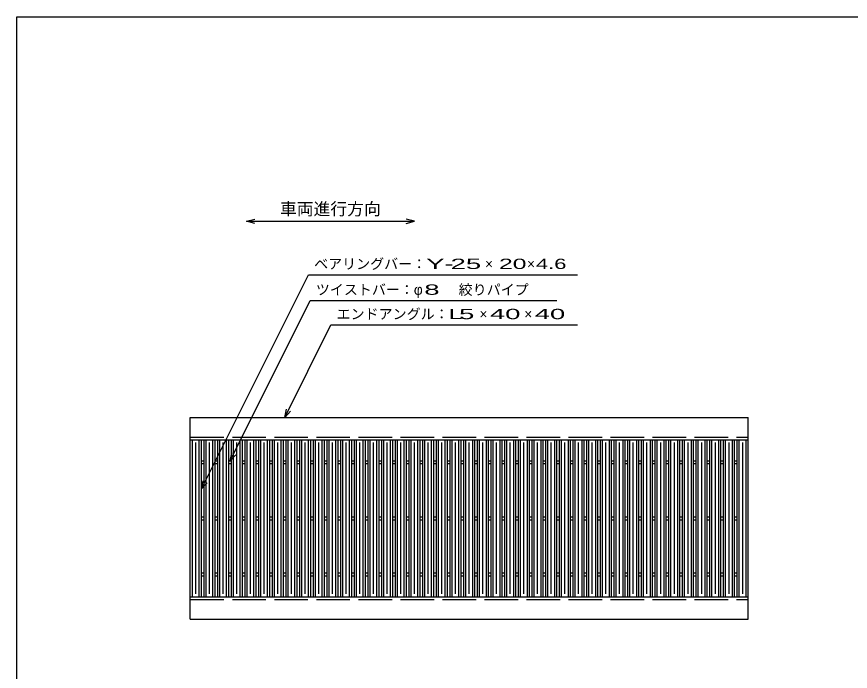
# Model space of a CAD drawing. Units: millimetres, scale not verified. Extents: x -1820 to 1731, y -1282 to 1054.
# Drawn here: x -1729 to -241, y -114 to 1054 of the extents above; entities that cross this region are included whole.
import ezdxf
from ezdxf.enums import TextEntityAlignment as Align

# ---------------------------------------------------------------- set-up
doc = ezdxf.new("R2010")
doc.units = ezdxf.units.MM
doc.header["$LTSCALE"] = 10
doc.linetypes.add('DASHED', pattern=[7.5, 6, -1.5])
for name, color, linetype, lineweight in [('0_2', 150, 'Continuous', 25), ('16', 3, 'Continuous', 25), ('22', 2, 'Continuous', 25)]:
    doc.layers.add(name, color=color, linetype=linetype, lineweight=lineweight)
doc.styles.add('ベクトル', font='')
doc.styles.get('ベクトル').set_extended_font_data('ベクトル')

msp = doc.modelspace()

# ---------------------------------------------------------------- linework, layer by layer
at = {"layer": '0_2'}
for p, q in [((-1729, -1146.5), (-1729, 1053.5)), ((-1729, 1053.5), (1731, 1053.5))]:
    msp.add_line(p, q, dxfattribs=at)
at = {"layer": '16'}
for p, q in [((-1419, 338.5), (-423, 338.5)), ((-1419, 298.5), (-1419, 338.5)), ((-423, 298.5), (-423, 338.5)), ((-1419, 298.5), (-423, 298.5)), ((-1419, 18.5), (-1419, 298.5)), ((-1419, 298.5), (-1399, 298.5)), ((-1415, 18.5), (-1415, 298.5)), ((-1403, 18.5), (-1403, 298.5)), ((-1399, 18.5), (-1399, 298.5)), ((-1394.6, 18.5), (-1394.6, 298.5)), ((-1394.6, 298.5), (-1374.6, 298.5)), ((-1390.6, 18.5), (-1390.6, 298.5)), ((-1378.6, 18.5), (-1378.6, 298.5)), ((-1374.6, 18.5), (-1374.6, 298.5)), ((-1370.2, 18.5), (-1370.2, 298.5)), ((-1370.2, 298.5), (-1350.2, 298.5)), ((-1366.2, 18.5), (-1366.2, 298.5)), ((-1354.2, 18.5), (-1354.2, 298.5)), ((-1350.2, 18.5), (-1350.2, 298.5)), ((-1345.8, 18.5), (-1345.8, 298.5)), ((-1345.8, 298.5), (-1325.8, 298.5)), ((-1341.8, 18.5), (-1341.8, 298.5)), ((-1329.8, 18.5), (-1329.8, 298.5)), ((-1325.8, 18.5), (-1325.8, 298.5)), ((-1321.4, 18.5), (-1321.4, 298.5)), ((-1321.4, 298.5), (-1301.4, 298.5)), ((-1317.4, 18.5), (-1317.4, 298.5)), ((-1305.4, 18.5), (-1305.4, 298.5)), ((-1301.4, 18.5), (-1301.4, 298.5)), ((-1297, 18.5), (-1297, 298.5)), ((-1297, 298.5), (-1277, 298.5)), ((-1293, 18.5), (-1293, 298.5)), ((-1281, 18.5), (-1281, 298.5)), ((-1277, 18.5), (-1277, 298.5)), ((-1272.6, 18.5), (-1272.6, 298.5)), ((-1272.6, 298.5), (-1252.6, 298.5)), ((-1268.6, 18.5), (-1268.6, 298.5)), ((-1256.6, 18.5), (-1256.6, 298.5)), ((-1252.6, 18.5), (-1252.6, 298.5)), ((-1248.2, 18.5), (-1248.2, 298.5)), ((-1248.2, 298.5), (-1228.2, 298.5)), ((-1244.2, 18.5), (-1244.2, 298.5)), ((-1232.2, 18.5), (-1232.2, 298.5)), ((-1228.2, 18.5), (-1228.2, 298.5)), ((-1223.8, 18.5), (-1223.8, 298.5)), ((-1223.8, 298.5), (-1203.8, 298.5)), ((-1219.8, 18.5), (-1219.8, 298.5)), ((-1207.8, 18.5), (-1207.8, 298.5)), ((-1203.8, 18.5), (-1203.8, 298.5)), ((-1199.4, 18.5), (-1199.4, 298.5)), ((-1199.4, 298.5), (-1179.4, 298.5)), ((-1195.4, 18.5), (-1195.4, 298.5)), ((-1183.4, 18.5), (-1183.4, 298.5)), ((-1179.4, 18.5), (-1179.4, 298.5)), ((-1175, 18.5), (-1175, 298.5)), ((-1175, 298.5), (-1155, 298.5)), ((-1171, 18.5), (-1171, 298.5)), ((-1159, 18.5), (-1159, 298.5)), ((-1155, 18.5), (-1155, 298.5)), ((-1150.6, 18.5), (-1150.6, 298.5)), ((-1150.6, 298.5), (-1130.6, 298.5)), ((-1146.6, 18.5), (-1146.6, 298.5)), ((-1134.6, 18.5), (-1134.6, 298.5)), ((-1130.6, 18.5), (-1130.6, 298.5)), ((-1126.2, 18.5), (-1126.2, 298.5)), ((-1126.2, 298.5), (-1106.2, 298.5)), ((-1122.2, 18.5), (-1122.2, 298.5)), ((-1110.2, 18.5), (-1110.2, 298.5)), ((-1106.2, 18.5), (-1106.2, 298.5)), ((-1101.8, 18.5), (-1101.8, 298.5)), ((-1101.8, 298.5), (-1081.8, 298.5)), ((-1097.8, 18.5), (-1097.8, 298.5)), ((-1085.8, 18.5), (-1085.8, 298.5)), ((-1081.8, 18.5), (-1081.8, 298.5)), ((-1077.4, 18.5), (-1077.4, 298.5)), ((-1077.4, 298.5), (-1057.4, 298.5)), ((-1073.4, 18.5), (-1073.4, 298.5)), ((-1061.4, 18.5), (-1061.4, 298.5)), ((-1057.4, 18.5), (-1057.4, 298.5)), ((-1053, 18.5), (-1053, 298.5)), ((-1053, 298.5), (-1033, 298.5)), ((-1049, 18.5), (-1049, 298.5)), ((-1037, 18.5), (-1037, 298.5)), ((-1033, 18.5), (-1033, 298.5)), ((-1028.6, 18.5), (-1028.6, 298.5)), ((-1028.6, 298.5), (-1008.6, 298.5)), ((-1024.6, 18.5), (-1024.6, 298.5)), ((-1012.6, 18.5), (-1012.6, 298.5)), ((-1008.6, 18.5), (-1008.6, 298.5)), ((-1004.2, 18.5), (-1004.2, 298.5)), ((-1004.2, 298.5), (-984.2, 298.5)), ((-1000.2, 18.5), (-1000.2, 298.5)), ((-988.2, 18.5), (-988.2, 298.5)), ((-984.2, 18.5), (-984.2, 298.5)), ((-979.8, 18.5), (-979.8, 298.5)), ((-979.8, 298.5), (-959.8, 298.5)), ((-975.8, 18.5), (-975.8, 298.5)), ((-963.8, 18.5), (-963.8, 298.5)), ((-959.8, 18.5), (-959.8, 298.5)), ((-955.4, 18.5), (-955.4, 298.5)), ((-955.4, 298.5), (-935.4, 298.5)), ((-951.4, 18.5), (-951.4, 298.5)), ((-939.4, 18.5), (-939.4, 298.5)), ((-935.4, 18.5), (-935.4, 298.5)), ((-931, 18.5), (-931, 298.5)), ((-931, 298.5), (-911, 298.5)), ((-927, 18.5), (-927, 298.5)), ((-915, 18.5), (-915, 298.5)), ((-911, 18.5), (-911, 298.5)), ((-906.6, 18.5), (-906.6, 298.5)), ((-906.6, 298.5), (-886.6, 298.5)), ((-902.6, 18.5), (-902.6, 298.5)), ((-890.6, 18.5), (-890.6, 298.5)), ((-886.6, 18.5), (-886.6, 298.5)), ((-882.2, 18.5), (-882.2, 298.5)), ((-882.2, 298.5), (-862.2, 298.5)), ((-878.2, 18.5), (-878.2, 298.5)), ((-866.2, 18.5), (-866.2, 298.5)), ((-862.2, 18.5), (-862.2, 298.5)), ((-857.8, 18.5), (-857.8, 298.5)), ((-857.8, 298.5), (-837.8, 298.5)), ((-853.8, 18.5), (-853.8, 298.5)), ((-841.8, 18.5), (-841.8, 298.5)), ((-837.8, 18.5), (-837.8, 298.5)), ((-833.4, 18.5), (-833.4, 298.5)), ((-833.4, 298.5), (-813.4, 298.5)), ((-829.4, 18.5), (-829.4, 298.5)), ((-817.4, 18.5), (-817.4, 298.5)), ((-813.4, 18.5), (-813.4, 298.5)), ((-809, 18.5), (-809, 298.5)), ((-809, 298.5), (-789, 298.5)), ((-805, 18.5), (-805, 298.5)), ((-793, 18.5), (-793, 298.5)), ((-789, 18.5), (-789, 298.5)), ((-784.6, 18.5), (-784.6, 298.5)), ((-784.6, 298.5), (-764.6, 298.5)), ((-780.6, 18.5), (-780.6, 298.5)), ((-768.6, 18.5), (-768.6, 298.5)), ((-764.6, 18.5), (-764.6, 298.5)), ((-760.2, 18.5), (-760.2, 298.5)), ((-760.2, 298.5), (-740.2, 298.5)), ((-756.2, 18.5), (-756.2, 298.5)), ((-744.2, 18.5), (-744.2, 298.5)), ((-740.2, 18.5), (-740.2, 298.5)), ((-735.8, 18.5), (-735.8, 298.5)), ((-735.8, 298.5), (-715.8, 298.5)), ((-731.8, 18.5), (-731.8, 298.5)), ((-719.8, 18.5), (-719.8, 298.5)), ((-715.8, 18.5), (-715.8, 298.5)), ((-711.4, 18.5), (-711.4, 298.5)), ((-711.4, 298.5), (-691.4, 298.5)), ((-707.4, 18.5), (-707.4, 298.5)), ((-695.4, 18.5), (-695.4, 298.5)), ((-691.4, 18.5), (-691.4, 298.5)), ((-687, 18.5), (-687, 298.5)), ((-687, 298.5), (-667, 298.5)), ((-683, 18.5), (-683, 298.5)), ((-671, 18.5), (-671, 298.5)), ((-667, 18.5), (-667, 298.5)), ((-662.6, 18.5), (-662.6, 298.5)), ((-662.6, 298.5), (-642.6, 298.5)), ((-658.6, 18.5), (-658.6, 298.5)), ((-646.6, 18.5), (-646.6, 298.5)), ((-642.6, 18.5), (-642.6, 298.5)), ((-638.2, 18.5), (-638.2, 298.5)), ((-638.2, 298.5), (-618.2, 298.5)), ((-634.2, 18.5), (-634.2, 298.5)), ((-622.2, 18.5), (-622.2, 298.5)), ((-618.2, 18.5), (-618.2, 298.5)), ((-613.8, 18.5), (-613.8, 298.5)), ((-613.8, 298.5), (-593.8, 298.5)), ((-609.8, 18.5), (-609.8, 298.5)), ((-597.8, 18.5), (-597.8, 298.5)), ((-593.8, 18.5), (-593.8, 298.5)), ((-589.4, 18.5), (-589.4, 298.5)), ((-589.4, 298.5), (-569.4, 298.5)), ((-585.4, 18.5), (-585.4, 298.5)), ((-573.4, 18.5), (-573.4, 298.5)), ((-569.4, 18.5), (-569.4, 298.5)), ((-565, 18.5), (-565, 298.5)), ((-565, 298.5), (-545, 298.5)), ((-561, 18.5), (-561, 298.5)), ((-549, 18.5), (-549, 298.5)), ((-545, 18.5), (-545, 298.5)), ((-540.6, 18.5), (-540.6, 298.5)), ((-540.6, 298.5), (-520.6, 298.5)), ((-536.6, 18.5), (-536.6, 298.5)), ((-524.6, 18.5), (-524.6, 298.5)), ((-520.6, 18.5), (-520.6, 298.5)), ((-516.2, 18.5), (-516.2, 298.5)), ((-516.2, 298.5), (-496.2, 298.5)), ((-512.2, 18.5), (-512.2, 298.5)), ((-500.2, 18.5), (-500.2, 298.5)), ((-496.2, 18.5), (-496.2, 298.5)), ((-491.8, 18.5), (-491.8, 298.5)), ((-491.8, 298.5), (-471.8, 298.5)), ((-487.8, 18.5), (-487.8, 298.5)), ((-475.8, 18.5), (-475.8, 298.5)), ((-471.8, 18.5), (-471.8, 298.5)), ((-467.4, 18.5), (-467.4, 298.5)), ((-467.4, 298.5), (-447.4, 298.5)), ((-463.4, 18.5), (-463.4, 298.5)), ((-451.4, 18.5), (-451.4, 298.5)), ((-447.4, 18.5), (-447.4, 298.5)), ((-443, 18.5), (-443, 298.5)), ((-443, 298.5), (-423, 298.5)), ((-439, 18.5), (-439, 298.5)), ((-427, 18.5), (-427, 298.5)), ((-423, 18.5), (-423, 298.5)), ((-1409, 23.5), (-1409, 293.5)), ((-1384.6, 23.5), (-1384.6, 293.5)), ((-1360.2, 23.5), (-1360.2, 293.5)), ((-1335.8, 23.5), (-1335.8, 293.5)), ((-1311.4, 23.5), (-1311.4, 293.5)), ((-1287, 23.5), (-1287, 293.5)), ((-1262.6, 23.5), (-1262.6, 293.5)), ((-1238.2, 23.5), (-1238.2, 293.5)), ((-1213.8, 23.5), (-1213.8, 293.5)), ((-1189.4, 23.5), (-1189.4, 293.5)), ((-1165, 23.5), (-1165, 293.5)), ((-1140.6, 23.5), (-1140.6, 293.5)), ((-1116.2, 23.5), (-1116.2, 293.5)), ((-1091.8, 23.5), (-1091.8, 293.5)), ((-1067.4, 23.5), (-1067.4, 293.5)), ((-1043, 23.5), (-1043, 293.5)), ((-1018.6, 23.5), (-1018.6, 293.5)), ((-994.2, 23.5), (-994.2, 293.5)), ((-969.8, 23.5), (-969.8, 293.5)), ((-945.4, 23.5), (-945.4, 293.5)), ((-921, 23.5), (-921, 293.5)), ((-896.6, 23.5), (-896.6, 293.5)), ((-872.2, 23.5), (-872.2, 293.5)), ((-847.8, 23.5), (-847.8, 293.5)), ((-823.4, 23.5), (-823.4, 293.5)), ((-799, 23.5), (-799, 293.5)), ((-774.6, 23.5), (-774.6, 293.5)), ((-750.2, 23.5), (-750.2, 293.5)), ((-725.8, 23.5), (-725.8, 293.5)), ((-701.4, 23.5), (-701.4, 293.5)), ((-677, 23.5), (-677, 293.5)), ((-652.6, 23.5), (-652.6, 293.5)), ((-628.2, 23.5), (-628.2, 293.5)), ((-603.8, 23.5), (-603.8, 293.5)), ((-579.4, 23.5), (-579.4, 293.5)), ((-555, 23.5), (-555, 293.5)), ((-530.6, 23.5), (-530.6, 293.5)), ((-506.2, 23.5), (-506.2, 293.5)), ((-481.8, 23.5), (-481.8, 293.5)), ((-457.4, 23.5), (-457.4, 293.5)), ((-433, 23.5), (-433, 293.5)), ((-1399, 261), (-1394.6, 261)), ((-1399, 256), (-1394.6, 256)), ((-1374.6, 261), (-1370.2, 261)), ((-1374.6, 256), (-1370.2, 256)), ((-1350.2, 261), (-1345.8, 261)), ((-1350.2, 256), (-1345.8, 256)), ((-1325.8, 261), (-1321.4, 261)), ((-1325.8, 256), (-1321.4, 256)), ((-1301.4, 261), (-1297, 261)), ((-1301.4, 256), (-1297, 256)), ((-1277, 261), (-1272.6, 261)), ((-1277, 256), (-1272.6, 256)), ((-1252.6, 261), (-1248.2, 261)), ((-1252.6, 256), (-1248.2, 256)), ((-1228.2, 261), (-1223.8, 261)), ((-1228.2, 256), (-1223.8, 256)), ((-1203.8, 261), (-1199.4, 261)), ((-1203.8, 256), (-1199.4, 256)), ((-1179.4, 261), (-1175, 261)), ((-1179.4, 256), (-1175, 256)), ((-1155, 261), (-1150.6, 261)), ((-1155, 256), (-1150.6, 256)), ((-1130.6, 261), (-1126.2, 261)), ((-1130.6, 256), (-1126.2, 256)), ((-1106.2, 261), (-1101.8, 261)), ((-1106.2, 256), (-1101.8, 256)), ((-1081.8, 261), (-1077.4, 261)), ((-1081.8, 256), (-1077.4, 256)), ((-1057.4, 261), (-1053, 261)), ((-1057.4, 256), (-1053, 256)), ((-1033, 261), (-1028.6, 261)), ((-1033, 256), (-1028.6, 256)), ((-1008.6, 261), (-1004.2, 261)), ((-1008.6, 256), (-1004.2, 256)), ((-984.2, 261), (-979.8, 261)), ((-984.2, 256), (-979.8, 256)), ((-959.8, 261), (-955.4, 261)), ((-959.8, 256), (-955.4, 256)), ((-935.4, 261), (-931, 261)), ((-935.4, 256), (-931, 256)), ((-911, 261), (-906.6, 261)), ((-911, 256), (-906.6, 256)), ((-886.6, 261), (-882.2, 261)), ((-886.6, 256), (-882.2, 256)), ((-862.2, 261), (-857.8, 261)), ((-862.2, 256), (-857.8, 256)), ((-837.8, 261), (-833.4, 261)), ((-837.8, 256), (-833.4, 256)), ((-813.4, 261), (-809, 261)), ((-813.4, 256), (-809, 256)), ((-789, 261), (-784.6, 261)), ((-789, 256), (-784.6, 256)), ((-764.6, 261), (-760.2, 261)), ((-764.6, 256), (-760.2, 256)), ((-740.2, 261), (-735.8, 261)), ((-740.2, 256), (-735.8, 256)), ((-715.8, 261), (-711.4, 261)), ((-715.8, 256), (-711.4, 256)), ((-691.4, 261), (-687, 261)), ((-691.4, 256), (-687, 256)), ((-667, 261), (-662.6, 261)), ((-667, 256), (-662.6, 256)), ((-642.6, 261), (-638.2, 261)), ((-642.6, 256), (-638.2, 256)), ((-618.2, 261), (-613.8, 261)), ((-618.2, 256), (-613.8, 256)), ((-593.8, 261), (-589.4, 261)), ((-593.8, 256), (-589.4, 256)), ((-569.4, 261), (-565, 261)), ((-569.4, 256), (-565, 256)), ((-545, 261), (-540.6, 261)), ((-545, 256), (-540.6, 256)), ((-520.6, 261), (-516.2, 261)), ((-520.6, 256), (-516.2, 256)), ((-496.2, 261), (-491.8, 261)), ((-496.2, 256), (-491.8, 256)), ((-471.8, 261), (-467.4, 261)), ((-471.8, 256), (-467.4, 256)), ((-447.4, 261), (-443, 261)), ((-447.4, 256), (-443, 256)), ((-1399, 161), (-1394.6, 161)), ((-1399, 156), (-1394.6, 156)), ((-1374.6, 161), (-1370.2, 161)), ((-1374.6, 156), (-1370.2, 156)), ((-1350.2, 161), (-1345.8, 161)), ((-1350.2, 156), (-1345.8, 156)), ((-1325.8, 161), (-1321.4, 161)), ((-1325.8, 156), (-1321.4, 156)), ((-1301.4, 161), (-1297, 161)), ((-1301.4, 156), (-1297, 156)), ((-1277, 161), (-1272.6, 161)), ((-1277, 156), (-1272.6, 156)), ((-1252.6, 161), (-1248.2, 161)), ((-1252.6, 156), (-1248.2, 156)), ((-1228.2, 161), (-1223.8, 161)), ((-1228.2, 156), (-1223.8, 156)), ((-1203.8, 161), (-1199.4, 161)), ((-1203.8, 156), (-1199.4, 156)), ((-1179.4, 161), (-1175, 161)), ((-1179.4, 156), (-1175, 156)), ((-1155, 161), (-1150.6, 161)), ((-1155, 156), (-1150.6, 156)), ((-1130.6, 161), (-1126.2, 161)), ((-1130.6, 156), (-1126.2, 156)), ((-1106.2, 161), (-1101.8, 161)), ((-1106.2, 156), (-1101.8, 156)), ((-1081.8, 161), (-1077.4, 161)), ((-1081.8, 156), (-1077.4, 156)), ((-1057.4, 161), (-1053, 161)), ((-1057.4, 156), (-1053, 156)), ((-1033, 161), (-1028.6, 161)), ((-1033, 156), (-1028.6, 156)), ((-1008.6, 161), (-1004.2, 161)), ((-1008.6, 156), (-1004.2, 156)), ((-984.2, 161), (-979.8, 161)), ((-984.2, 156), (-979.8, 156)), ((-959.8, 161), (-955.4, 161)), ((-959.8, 156), (-955.4, 156)), ((-935.4, 161), (-931, 161)), ((-935.4, 156), (-931, 156)), ((-911, 161), (-906.6, 161)), ((-911, 156), (-906.6, 156)), ((-886.6, 161), (-882.2, 161)), ((-886.6, 156), (-882.2, 156)), ((-862.2, 161), (-857.8, 161)), ((-862.2, 156), (-857.8, 156)), ((-837.8, 161), (-833.4, 161)), ((-837.8, 156), (-833.4, 156)), ((-813.4, 161), (-809, 161)), ((-813.4, 156), (-809, 156)), ((-789, 161), (-784.6, 161)), ((-789, 156), (-784.6, 156)), ((-764.6, 161), (-760.2, 161)), ((-764.6, 156), (-760.2, 156)), ((-740.2, 161), (-735.8, 161)), ((-740.2, 156), (-735.8, 156)), ((-715.8, 161), (-711.4, 161)), ((-715.8, 156), (-711.4, 156)), ((-691.4, 161), (-687, 161)), ((-691.4, 156), (-687, 156)), ((-667, 161), (-662.6, 161)), ((-667, 156), (-662.6, 156)), ((-642.6, 161), (-638.2, 161)), ((-642.6, 156), (-638.2, 156)), ((-618.2, 161), (-613.8, 161)), ((-618.2, 156), (-613.8, 156)), ((-593.8, 161), (-589.4, 161)), ((-593.8, 156), (-589.4, 156)), ((-569.4, 161), (-565, 161)), ((-569.4, 156), (-565, 156)), ((-545, 161), (-540.6, 161)), ((-545, 156), (-540.6, 156)), ((-520.6, 161), (-516.2, 161)), ((-520.6, 156), (-516.2, 156)), ((-496.2, 161), (-491.8, 161)), ((-496.2, 156), (-491.8, 156)), ((-471.8, 161), (-467.4, 161)), ((-471.8, 156), (-467.4, 156)), ((-447.4, 161), (-443, 161)), ((-447.4, 156), (-443, 156)), ((-1399, 61), (-1394.6, 61)), ((-1374.6, 61), (-1370.2, 61)), ((-1350.2, 61), (-1345.8, 61)), ((-1325.8, 61), (-1321.4, 61)), ((-1301.4, 61), (-1297, 61)), ((-1277, 61), (-1272.6, 61)), ((-1252.6, 61), (-1248.2, 61)), ((-1228.2, 61), (-1223.8, 61)), ((-1203.8, 61), (-1199.4, 61)), ((-1179.4, 61), (-1175, 61)), ((-1155, 61), (-1150.6, 61)), ((-1130.6, 61), (-1126.2, 61)), ((-1106.2, 61), (-1101.8, 61)), ((-1081.8, 61), (-1077.4, 61)), ((-1057.4, 61), (-1053, 61)), ((-1033, 61), (-1028.6, 61)), ((-1008.6, 61), (-1004.2, 61)), ((-984.2, 61), (-979.8, 61)), ((-959.8, 61), (-955.4, 61)), ((-935.4, 61), (-931, 61)), ((-911, 61), (-906.6, 61)), ((-886.6, 61), (-882.2, 61)), ((-862.2, 61), (-857.8, 61)), ((-837.8, 61), (-833.4, 61)), ((-813.4, 61), (-809, 61)), ((-789, 61), (-784.6, 61)), ((-764.6, 61), (-760.2, 61)), ((-740.2, 61), (-735.8, 61)), ((-715.8, 61), (-711.4, 61)), ((-691.4, 61), (-687, 61)), ((-667, 61), (-662.6, 61)), ((-642.6, 61), (-638.2, 61)), ((-618.2, 61), (-613.8, 61)), ((-593.8, 61), (-589.4, 61)), ((-569.4, 61), (-565, 61)), ((-545, 61), (-540.6, 61)), ((-520.6, 61), (-516.2, 61)), ((-496.2, 61), (-491.8, 61)), ((-471.8, 61), (-467.4, 61)), ((-447.4, 61), (-443, 61)), ((-1399, 56), (-1394.6, 56)), ((-1374.6, 56), (-1370.2, 56)), ((-1350.2, 56), (-1345.8, 56)), ((-1325.8, 56), (-1321.4, 56)), ((-1301.4, 56), (-1297, 56)), ((-1277, 56), (-1272.6, 56)), ((-1252.6, 56), (-1248.2, 56)), ((-1228.2, 56), (-1223.8, 56)), ((-1203.8, 56), (-1199.4, 56)), ((-1179.4, 56), (-1175, 56)), ((-1155, 56), (-1150.6, 56)), ((-1130.6, 56), (-1126.2, 56)), ((-1106.2, 56), (-1101.8, 56)), ((-1081.8, 56), (-1077.4, 56)), ((-1057.4, 56), (-1053, 56)), ((-1033, 56), (-1028.6, 56)), ((-1008.6, 56), (-1004.2, 56)), ((-984.2, 56), (-979.8, 56)), ((-959.8, 56), (-955.4, 56)), ((-935.4, 56), (-931, 56)), ((-911, 56), (-906.6, 56)), ((-886.6, 56), (-882.2, 56)), ((-862.2, 56), (-857.8, 56)), ((-837.8, 56), (-833.4, 56)), ((-813.4, 56), (-809, 56)), ((-789, 56), (-784.6, 56)), ((-764.6, 56), (-760.2, 56)), ((-740.2, 56), (-735.8, 56)), ((-715.8, 56), (-711.4, 56)), ((-691.4, 56), (-687, 56)), ((-667, 56), (-662.6, 56)), ((-642.6, 56), (-638.2, 56)), ((-618.2, 56), (-613.8, 56)), ((-593.8, 56), (-589.4, 56)), ((-569.4, 56), (-565, 56)), ((-545, 56), (-540.6, 56)), ((-520.6, 56), (-516.2, 56)), ((-496.2, 56), (-491.8, 56)), ((-471.8, 56), (-467.4, 56)), ((-447.4, 56), (-443, 56)), ((-1419, 18.5), (-423, 18.5)), ((-1419, -21.5), (-1419, 18.5)), ((-1419, 18.5), (-1399, 18.5)), ((-1394.6, 18.5), (-1374.6, 18.5)), ((-1370.2, 18.5), (-1350.2, 18.5)), ((-1345.8, 18.5), (-1325.8, 18.5)), ((-1321.4, 18.5), (-1301.4, 18.5)), ((-1297, 18.5), (-1277, 18.5)), ((-1272.6, 18.5), (-1252.6, 18.5)), ((-1248.2, 18.5), (-1228.2, 18.5)), ((-1223.8, 18.5), (-1203.8, 18.5)), ((-1199.4, 18.5), (-1179.4, 18.5)), ((-1175, 18.5), (-1155, 18.5)), ((-1150.6, 18.5), (-1130.6, 18.5)), ((-1126.2, 18.5), (-1106.2, 18.5)), ((-1101.8, 18.5), (-1081.8, 18.5)), ((-1077.4, 18.5), (-1057.4, 18.5)), ((-1053, 18.5), (-1033, 18.5)), ((-1028.6, 18.5), (-1008.6, 18.5)), ((-1004.2, 18.5), (-984.2, 18.5)), ((-979.8, 18.5), (-959.8, 18.5)), ((-955.4, 18.5), (-935.4, 18.5)), ((-931, 18.5), (-911, 18.5)), ((-906.6, 18.5), (-886.6, 18.5)), ((-882.2, 18.5), (-862.2, 18.5)), ((-857.8, 18.5), (-837.8, 18.5)), ((-833.4, 18.5), (-813.4, 18.5)), ((-809, 18.5), (-789, 18.5)), ((-784.6, 18.5), (-764.6, 18.5)), ((-760.2, 18.5), (-740.2, 18.5)), ((-735.8, 18.5), (-715.8, 18.5)), ((-711.4, 18.5), (-691.4, 18.5)), ((-687, 18.5), (-667, 18.5)), ((-662.6, 18.5), (-642.6, 18.5)), ((-638.2, 18.5), (-618.2, 18.5)), ((-613.8, 18.5), (-593.8, 18.5)), ((-589.4, 18.5), (-569.4, 18.5)), ((-565, 18.5), (-545, 18.5)), ((-540.6, 18.5), (-520.6, 18.5)), ((-516.2, 18.5), (-496.2, 18.5)), ((-491.8, 18.5), (-471.8, 18.5)), ((-467.4, 18.5), (-447.4, 18.5)), ((-443, 18.5), (-423, 18.5)), ((-423, -21.5), (-423, 18.5)), ((-1419, -21.5), (-423, -21.5))]:
    msp.add_line(p, q, dxfattribs=at)
at = {"layer": '16', "linetype": 'DASHED'}
for p, q in [((-1419, 303.5), (-423, 303.5)), ((-1419, 13.5), (-423, 13.5))]:
    msp.add_line(p, q, dxfattribs=at)
at = {"layer": '22', "color": 4}
for p, q in [((-1319, 688.5), (-1304, 692.5)), ((-1304, 684.5), (-1319, 688.5)), ((-1319, 688.5), (-1019, 688.5)), ((-1019, 688.5), (-1034, 692.5)), ((-1034, 684.5), (-1019, 688.5)), ((-1399, 211), (-1208, 593)), ((-1208, 593), (-728, 593)), ((-1348, 261), (-1205, 547)), ((-1205, 547), (-765, 547)), ((-1250.4, 338.5), (-1167.9, 503.5)), ((-1167.9, 503.5), (-727.9, 503.5)), ((-1250.4, 338.5), (-1247.4, 353.1)), ((-1250.4, 338.5), (-1240.4, 349.5)), ((-1348, 261), (-1345, 275.6)), ((-1348, 261), (-1338, 272)), ((-1399, 211), (-1396, 225.6)), ((-1399, 211), (-1389, 222))]:
    msp.add_line(p, q, dxfattribs=at)

# ---------------------------------------------------------------- texts
at = {"layer": '22', "style": 'ベクトル'}
for s, height, p in [('車両進行方向', 21.99, (-1259, 710.5)), ('ベアリングバー：', 18.33, (-1198, 612.5)), ('×', 18.33, (-893, 612.5)), ('×', 18.33, (-818, 612.5)), ('ツイストバー：', 18.33, (-1195, 566.5)), ('φ', 18.33, (-1020, 566.5)), ('絞りパイプ', 18.33, (-940, 566.5)), ('エンドアングル：', 18.33, (-1157.9, 523)), ('×', 18.33, (-902.9, 523)), ('×', 18.33, (-822.9, 523))]:
    msp.add_text(s, height=height, dxfattribs=at).set_placement(p, align=Align.MIDDLE_LEFT)
for s, width, p in [('Y-', 2, (-998, 612.5)), (' 25 ', 2, (-968, 612.5)), ('20', 1.8, (-868, 612.5)), (' 4.6 ', 1.6, (-813, 612.5)), (' 8 ', 2, (-1015, 566.5)), ('L', 1.8, (-957.9, 523)), (' 5 ', 2, (-952.9, 523)), (' 40 ', 2, (-897.9, 523)), (' 40 ', 2, (-817.9, 523))]:
    msp.add_text(s, height=18.33, dxfattribs=dict(at, width=width)).set_placement(p, align=Align.MIDDLE_LEFT)

doc.saveas('drawing.dxf')
